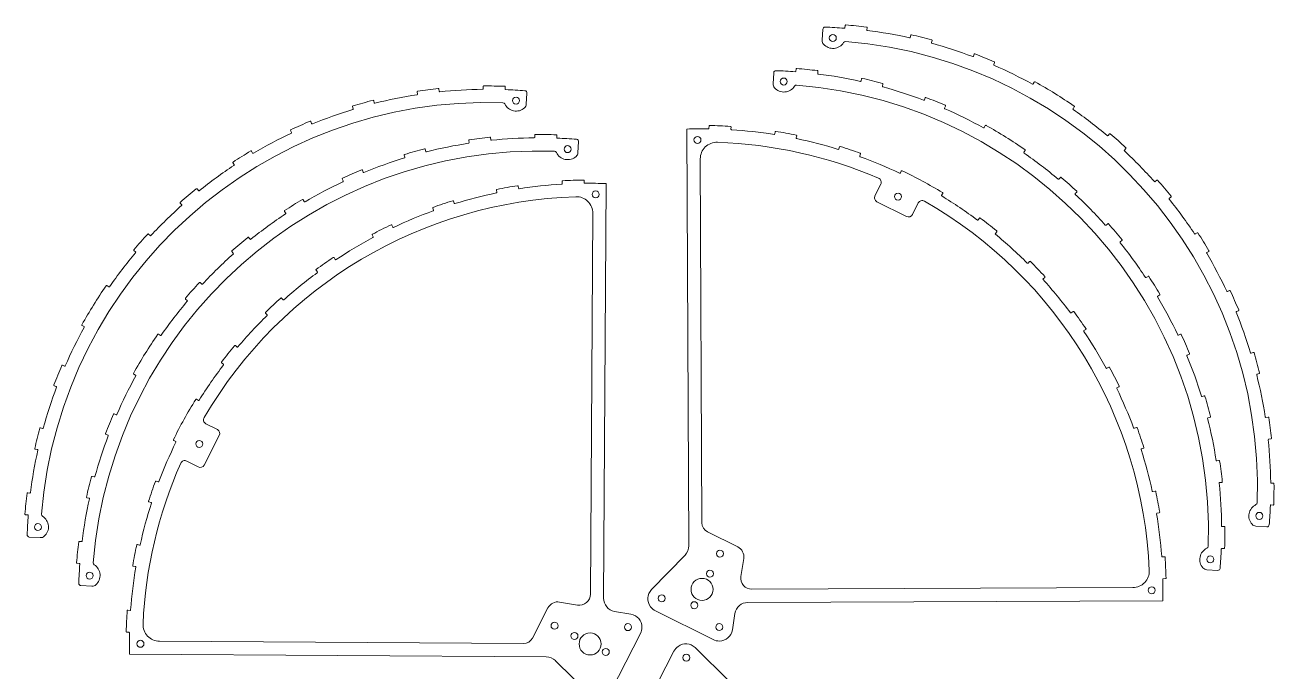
# Model space of a CAD drawing. Header units: millimetres. Extents: x 18 to 592, y 9 to 593.
# Drawn here: x 25 to 592, y 300 to 593 of the extents above; entities that cross this region are included whole.
import ezdxf

# ---------------------------------------------------------------- set-up
doc = ezdxf.new("R2010")
doc.units = ezdxf.units.MM

msp = doc.modelspace()

# ---------------------------------------------------------------- linework, layer by layer
at = {"color": 1, "linetype": 'Continuous', "lineweight": 0}
for p, q in [((387.48, 591.25), (387.19, 586.23)), ((397.62, 592.94), (397.54, 591.95)), ((407.43, 590.96), (407.55, 591.95)), ((427.38, 588.52), (427.16, 587.54)), ((436.81, 585.15), (437.07, 586.12)), ((456.21, 579.9), (455.85, 578.96)), ((375.34, 573.16), (375.26, 572.17)), ((465.06, 575.22), (465.46, 576.14)), ((365.2, 571.47), (364.91, 566.45)), ((385.15, 571.18), (385.27, 572.17)), ((405.1, 568.74), (404.88, 567.76)), ((483.51, 567.25), (483.03, 566.37)), ((203.29, 562.78), (203.44, 561.79)), ((213.3, 563.07), (213.19, 564.07)), ((233.28, 565.22), (233.29, 564.22)), ((243.23, 564.08), (243.27, 565.08)), ((252.86, 557.22), (253.14, 562.25)), ((414.53, 565.37), (414.79, 566.34)), ((173.95, 556.09), (174.24, 555.13)), ((183.82, 557.8), (183.57, 558.77)), ((433.93, 560.12), (433.57, 559.18)), ((442.78, 555.44), (443.18, 556.36)), ((501.08, 555.15), (501.65, 555.98)), ((145.87, 545.28), (146.29, 544.37)), ((155.39, 548.38), (155.01, 549.31)), ((325.8, 545.92), (326.59, 356.65)), ((335.82, 547.25), (335.8, 546.25)), ((345.73, 545.87), (345.8, 546.87)), ((365.79, 544.66), (365.64, 543.67)), ((461.23, 547.47), (460.75, 546.59)), ((226.73, 540.74), (226.88, 539.75)), ((236.74, 541.03), (236.63, 542.03)), ((256.72, 543.18), (256.73, 542.18)), ((266.67, 542.04), (266.71, 543.04)), ((276.3, 535.18), (276.59, 540.2)), ((375.41, 541.87), (375.62, 542.85)), ((517.61, 543.73), (516.96, 542.96)), ((128.6, 535), (128.09, 535.87)), ((197.39, 534.05), (197.68, 533.09)), ((207.26, 535.76), (207.01, 536.73)), ((395.09, 537.81), (394.8, 536.85)), ((404.22, 533.68), (404.56, 534.62)), ((478.8, 535.38), (479.37, 536.2)), ((524.39, 536.36), (525.08, 537.09)), ((119.62, 530.57), (120.17, 529.74)), ((331.85, 532.38), (332.55, 367.1)), ((169.31, 523.24), (169.74, 522.33)), ((178.83, 526.34), (178.45, 527.27)), ((269.15, 522.15), (269.21, 521.15)), ((279.14, 521.52), (279.13, 522.52)), ((423.12, 526.85), (422.69, 525.95)), ((495.33, 523.95), (494.68, 523.18)), ((539.13, 522.69), (538.38, 522.03)), ((103.98, 517.94), (103.36, 518.72)), ((239.32, 518.19), (239.52, 517.22)), ((249.3, 518.99), (249.15, 519.98)), ((287.96, 332.83), (289.15, 521.16)), ((411.16, 515.59), (413.78, 520.84)), ((441.39, 515.85), (441.91, 516.71)), ((502.11, 516.58), (502.8, 517.31)), ((95.73, 512.28), (96.39, 511.53)), ((152.04, 512.96), (151.53, 513.82)), ((220.13, 512.24), (219.83, 513.19)), ((425.52, 506.19), (412.05, 512.91)), ((430.83, 512.34), (428.21, 507.09)), ((544.79, 514.43), (545.57, 515.06)), ((143.06, 508.53), (143.61, 507.7)), ((210.36, 510.03), (210.7, 509.08)), ((281.97, 334.63), (283.06, 507.64)), ((458.59, 505.45), (457.99, 504.65)), ((192.21, 501.39), (191.78, 502.3)), ((465.81, 498.52), (466.45, 499.29)), ((516.85, 502.91), (516.1, 502.25)), ((82.06, 497.54), (81.33, 498.23)), ((127.43, 495.9), (126.8, 496.68)), ((182.86, 497.81), (183.33, 496.93)), ((522.51, 494.66), (523.29, 495.28)), ((557.42, 498.8), (556.59, 498.25)), ((74.69, 490.76), (75.46, 490.11)), ((119.17, 490.23), (119.83, 489.49)), ((561.85, 489.82), (562.71, 490.33)), ((166.13, 486.68), (165.58, 487.51)), ((481.35, 485.77), (480.64, 485.06)), ((157.39, 481.8), (157.98, 480.99)), ((487.51, 477.88), (488.25, 478.55)), ((535.14, 479.02), (534.31, 478.47)), ((63.26, 474.23), (62.44, 474.8)), ((105.5, 475.5), (104.77, 476.19)), ((572.13, 472.55), (571.22, 472.12)), ((98.14, 468.72), (98.9, 468.07)), ((142.41, 468.39), (141.75, 469.14)), ((539.58, 470.04), (540.44, 470.55)), ((134.45, 462.31), (135.15, 461.6)), ((501.07, 463.05), (500.27, 462.45)), ((575.23, 463.03), (576.16, 463.41)), ((51.17, 456.66), (52.05, 456.18)), ((506.04, 454.35), (506.87, 454.91)), ((86.71, 452.19), (85.89, 452.76)), ((549.85, 452.77), (548.94, 452.35)), ((121.55, 446.91), (120.78, 447.55)), ((552.95, 443.25), (553.88, 443.63)), ((582.94, 444.47), (581.98, 444.18)), ((43.2, 438.21), (42.28, 438.61)), ((114.54, 439.76), (115.33, 439.15)), ((517.35, 437.74), (516.47, 437.26)), ((74.61, 434.62), (75.49, 434.14)), ((584.65, 434.6), (585.62, 434.85)), ((38.52, 429.36), (39.46, 429)), ((521.03, 428.43), (521.93, 428.86)), ((103.96, 422.67), (103.11, 423.2)), ((560.66, 424.69), (559.7, 424.4)), ((66.64, 416.17), (65.73, 416.57)), ((562.37, 414.82), (563.34, 415.07)), ((589.63, 415.13), (588.64, 414.98)), ((33.27, 409.96), (32.3, 410.22)), ((107.35, 412.07), (112.58, 409.39)), ((529.86, 410.37), (528.92, 410.02)), ((61.97, 407.32), (62.9, 406.96)), ((92.77, 404.51), (93.67, 404.08)), ((113.45, 406.7), (106.59, 393.31)), ((589.92, 405.12), (590.92, 405.23)), ((29.9, 400.53), (30.88, 400.31)), ((532.17, 400.63), (533.12, 400.93)), ((103.9, 392.44), (98.68, 395.11)), ((567.35, 395.35), (566.36, 395.2)), ((56.71, 387.92), (55.74, 388.18)), ((85.74, 385.69), (84.8, 386.04)), ((27.46, 380.58), (26.47, 380.7)), ((538.33, 381.5), (537.35, 381.28)), ((567.64, 385.34), (568.64, 385.45)), ((592.07, 385.14), (591.07, 385.13)), ((53.34, 378.49), (54.32, 378.27)), ((81.52, 376.61), (82.47, 376.3)), ((590.93, 375.19), (591.93, 375.15)), ((25.48, 370.77), (26.47, 370.69)), ((539.23, 371.52), (540.22, 371.69)), ((335.09, 363.01), (348.85, 356.15)), ((569.79, 365.36), (568.79, 365.35)), ((584.07, 365.56), (589.09, 365.27)), ((27.17, 360.63), (32.19, 360.34)), ((50.9, 358.54), (49.91, 358.66)), ((77.25, 356.97), (76.27, 357.18)), ((324.91, 352.46), (309.73, 336.73)), ((542.6, 351.71), (541.6, 351.64)), ((568.65, 355.41), (569.65, 355.37)), ((48.92, 348.73), (49.91, 348.65)), ((74.36, 347.38), (75.35, 347.21)), ((351.56, 350.89), (350.26, 342.71)), ((542.07, 341.71), (543.07, 341.73)), ((561.8, 345.78), (566.82, 345.5)), ((50.62, 338.59), (55.64, 338.3)), ((355.22, 336.92), (528.23, 337.65)), ((267.97, 331.11), (276.14, 329.73)), ((353.48, 330.92), (541.81, 331.7)), ((72.94, 327.33), (71.94, 327.41)), ((255.67, 314.77), (262.68, 328.46)), ((300.35, 325.62), (292.96, 326.87)), ((311.5, 327.09), (337.64, 314.06)), ((346.4, 318.45), (347.58, 325.86)), ((71.45, 317.43), (72.45, 317.4)), ((86.28, 313.31), (251.56, 312.27)), ((291.35, 290.81), (304.65, 316.81)), ((72.69, 307.4), (261.94, 306.21)), ((319.86, 308.74), (306.55, 282.74)), ((345.09, 295.07), (329.52, 310.41)), ((266.12, 304.48), (281.69, 289.14))]:
    msp.add_line(p, q, dxfattribs=at)
for centre, radius in [((392.02, 587.27), 1.59), ((369.74, 567.5), 1.59), ((248.18, 558.82), 1.59), ((330.58, 540.97), 1.59), ((271.62, 536.78), 1.59), ((284.35, 516.22), 1.59), ((421.62, 515.23), 1.59), ((104.37, 402.9), 1.59), ((585.67, 370.24), 1.59), ((31.14, 365.17), 1.59), ((340.78, 353.08), 1.59), ((563.39, 350.46), 1.59), ((54.59, 343.13), 1.59), ((332.67, 336.83), 5), ((336.24, 343.99), 1.59), ((536.83, 336.45), 1.59), ((314.33, 332.78), 1.59), ((329.1, 329.67), 1.59), ((265.67, 320.36), 1.59), ((299, 319.71), 1.59), ((340.47, 319.74), 1.59), ((77.68, 312.13), 1.59), ((274.71, 315.73), 1.59), ((281.83, 312.08), 5), ((288.95, 308.44), 1.59), ((325.51, 305.85), 1.59)]:
    msp.add_circle(centre, radius, dxfattribs=at)
for centre, radius, start, end in [((388.48, 591.19), 1, 88.1161, 176.74), ((381.63, 383.1), 209.2, 85.7128, 88.1161), ((397.29, 591.97), 0.25, 265.7128, 355.6444), ((397.86, 592.92), 0.25, 85.5764, 175.6444), ((381.63, 383.1), 210.7, 82.9929, 85.5764), ((407.31, 591.98), 0.25, 352.9249, 82.9929), ((407.68, 590.93), 0.25, 172.9249, 262.8565), ((381.63, 383.1), 209.2, 77.5136, 82.8565), ((389.69, 586.08), 2.5, 176.74, 221.74), ((392.08, 588.21), 5.7, 221.74, 327.9843), ((397.76, 584.66), 1, 85.4267, 147.9843), ((381.63, 383.1), 203.2, 358.0533, 85.4267), ((426.92, 587.6), 0.25, 257.5136, 347.4452), ((427.62, 588.46), 0.25, 77.3771, 167.4452), ((381.63, 383.1), 210.7, 74.7937, 77.3771), ((437.05, 585.09), 0.25, 164.7256, 254.6572), ((436.83, 586.18), 0.25, 344.7256, 74.7937), ((381.63, 383.1), 209.2, 69.3143, 74.6572), ((455.62, 579.05), 0.25, 249.3143, 339.2459), ((456.44, 579.81), 0.25, 69.1779, 159.2459), ((381.63, 383.1), 210.7, 66.5944, 69.1779), ((375.59, 573.15), 0.25, 85.5764, 175.6444), ((359.35, 363.32), 210.7, 82.9929, 85.5764), ((465.29, 575.12), 0.25, 156.5264, 246.458), ((381.63, 383.1), 209.2, 61.1151, 66.458), ((465.23, 576.23), 0.25, 336.5264, 66.5944), ((366.2, 571.41), 1, 88.1161, 176.74), ((359.35, 363.32), 209.2, 85.7128, 88.1161), ((375.01, 572.19), 0.25, 265.7128, 355.6444), ((385.03, 572.2), 0.25, 352.9249, 82.9929), ((385.4, 571.15), 0.25, 172.9249, 262.8565), ((359.35, 363.32), 209.2, 77.5136, 82.8565), ((404.64, 567.82), 0.25, 257.5136, 347.4452), ((405.34, 568.69), 0.25, 77.3771, 167.4452), ((359.35, 363.32), 210.7, 74.7937, 77.3771), ((483.73, 567.13), 0.25, 60.9786, 151.0467), ((381.63, 383.1), 210.7, 55.2984, 60.9786), ((235.32, 354.78), 209.2, 98.8228, 104.1657), ((203.19, 561.75), 0.25, 278.8228, 8.7544), ((203.53, 562.82), 0.25, 98.6863, 188.7544), ((235.32, 354.78), 210.7, 96.1029, 98.6863), ((212.94, 564.04), 0.25, 6.0348, 96.1029), ((213.55, 563.1), 0.25, 186.0348, 275.9664), ((235.32, 354.78), 209.2, 90.6235, 95.9664), ((233.04, 564.22), 0.25, 270.6235, 0.5551), ((233.53, 565.23), 0.25, 90.4871, 180.5551), ((235.32, 354.78), 210.7, 87.9036, 90.4871), ((243.02, 565.09), 0.25, 357.8356, 87.9036), ((243.48, 564.07), 0.25, 177.8356, 267.7672), ((235.32, 354.78), 209.2, 85.3639, 87.7672), ((252.15, 562.3), 1, 356.74, 85.3639), ((367.41, 566.3), 2.5, 176.74, 221.74), ((369.8, 568.43), 5.7, 221.74, 327.9843), ((375.48, 564.88), 1, 85.4267, 147.9843), ((359.35, 363.32), 203.2, 358.0533, 85.4267), ((414.77, 565.31), 0.25, 164.7256, 254.6572), ((414.55, 566.4), 0.25, 344.7256, 74.7937), ((359.35, 363.32), 209.2, 69.3143, 74.6572), ((482.81, 566.49), 0.25, 241.1151, 331.0467), ((235.32, 354.78), 203.2, 88.0533, 175.4267), ((174.19, 556.16), 0.25, 106.8856, 196.9536), ((235.32, 354.78), 210.7, 104.3021, 106.8856), ((183.33, 558.71), 0.25, 14.2341, 104.3021), ((184.06, 557.86), 0.25, 194.2341, 284.1657), ((242.19, 556.87), 1, 25.4957, 88.0533), ((248.23, 559.75), 5.7, 205.4957, 311.74), ((250.36, 557.37), 2.5, 311.74, 356.74), ((433.34, 559.27), 0.25, 249.3143, 339.2459), ((434.16, 560.03), 0.25, 69.1779, 159.2459), ((359.35, 363.32), 210.7, 66.5944, 69.1779), ((442.95, 556.46), 0.25, 336.5264, 66.5944), ((501.44, 556.12), 0.25, 325.2304, 55.2984), ((235.32, 354.78), 209.2, 107.022, 112.3649), ((174, 555.06), 0.25, 287.022, 16.9536), ((443.01, 555.34), 0.25, 156.5264, 246.458), ((359.35, 363.32), 209.2, 61.1151, 66.458), ((501.28, 555.01), 0.25, 145.2304, 235.162), ((381.63, 383.1), 209.2, 49.8191, 55.162), ((146.1, 545.38), 0.25, 115.0848, 205.1529), ((235.32, 354.78), 210.7, 112.5014, 115.0848), ((154.78, 549.21), 0.25, 22.4333, 112.5014), ((155.62, 548.48), 0.25, 202.4333, 292.3649), ((332.67, 336.83), 209.2, 89.2128, 91.8835), ((335.55, 546.26), 0.25, 269.2128, 359.1444), ((336.07, 547.25), 0.25, 89.0764, 179.1444), ((332.67, 336.83), 210.7, 86.4929, 89.0764), ((345.55, 546.88), 0.25, 356.4249, 86.4929), ((345.98, 545.85), 0.25, 176.4249, 266.3565), ((332.67, 336.83), 209.2, 81.0136, 86.3565), ((366.04, 544.62), 0.25, 80.8771, 170.9452), ((332.67, 336.83), 210.7, 78.2937, 80.8771), ((460.53, 546.71), 0.25, 241.1151, 331.0467), ((461.45, 547.35), 0.25, 60.9786, 151.0467), ((359.35, 363.32), 210.7, 55.2984, 60.9786), ((235.32, 354.78), 209.2, 115.2213, 120.5642), ((146.07, 544.27), 0.25, 295.2213, 25.1529), ((258.76, 332.74), 209.2, 98.8228, 104.1657), ((226.63, 539.71), 0.25, 278.8228, 8.7544), ((226.98, 540.78), 0.25, 98.6863, 188.7544), ((258.76, 332.74), 210.7, 96.1029, 98.6863), ((236.39, 542), 0.25, 6.0348, 96.1029), ((236.99, 541.06), 0.25, 186.0348, 275.9664), ((258.76, 332.74), 209.2, 90.6235, 95.9664), ((256.48, 542.18), 0.25, 270.6235, 0.5551), ((256.97, 543.18), 0.25, 90.4871, 180.5551), ((258.76, 332.74), 210.7, 87.9036, 90.4871), ((266.46, 543.05), 0.25, 357.8356, 87.9036), ((266.92, 542.03), 0.25, 177.8356, 267.7672), ((258.76, 332.74), 209.2, 85.3639, 87.7672), ((275.59, 540.26), 1, 356.74, 85.3639), ((339.35, 532.41), 7.5, 88.0437, 180.24), ((332.67, 336.83), 203.2, 66.7838, 88.0437), ((365.39, 543.71), 0.25, 261.0136, 350.9452), ((375.66, 541.82), 0.25, 168.2256, 258.1572), ((375.37, 542.9), 0.25, 348.2256, 78.2937), ((332.67, 336.83), 209.2, 72.8143, 78.1572), ((516.77, 543.12), 0.25, 229.8191, 319.7507), ((517.8, 543.56), 0.25, 49.6826, 139.7507), ((381.63, 383.1), 210.7, 47.0992, 49.6826), ((258.76, 332.74), 203.2, 88.0533, 175.4267), ((235.32, 354.78), 210.7, 120.7007, 123.2841), ((127.87, 535.74), 0.25, 30.6326, 120.7007), ((128.81, 535.13), 0.25, 210.6326, 300.5642), ((197.63, 534.12), 0.25, 106.8856, 196.9536), ((197.45, 533.02), 0.25, 287.022, 16.9536), ((258.76, 332.74), 210.7, 104.3021, 106.8856), ((206.77, 536.67), 0.25, 14.2341, 104.3021), ((207.5, 535.82), 0.25, 194.2341, 284.1657), ((265.63, 534.83), 1, 25.4957, 88.0533), ((271.67, 537.71), 5.7, 205.4957, 311.74), ((273.8, 535.33), 2.5, 311.74, 356.74), ((394.56, 536.93), 0.25, 252.8143, 342.7459), ((395.33, 537.73), 0.25, 72.6779, 162.7459), ((332.67, 336.83), 210.7, 70.0944, 72.6779), ((404.45, 533.59), 0.25, 160.0264, 249.958), ((332.67, 336.83), 209.2, 64.6151, 69.958), ((404.33, 534.7), 0.25, 340.0264, 70.0944), ((479, 535.23), 0.25, 145.2304, 235.162), ((359.35, 363.32), 209.2, 49.8191, 55.162), ((479.16, 536.34), 0.25, 325.2304, 55.2984), ((524.58, 536.19), 0.25, 137.0311, 226.9627), ((381.63, 383.1), 209.2, 41.6198, 46.9627), ((524.89, 537.26), 0.25, 317.0311, 47.0992), ((235.32, 354.78), 209.2, 123.4205, 128.7635), ((119.82, 530.71), 0.25, 123.2841, 213.3521), ((119.96, 529.6), 0.25, 303.4205, 33.3521), ((258.76, 332.74), 210.7, 112.5014, 115.0848), ((178.22, 527.17), 0.25, 22.4333, 112.5014), ((258.76, 332.74), 209.2, 107.022, 112.3649), ((258.76, 332.74), 209.2, 115.2213, 120.5642), ((169.54, 523.34), 0.25, 115.0848, 205.1529), ((169.51, 522.23), 0.25, 295.2213, 25.1529), ((179.06, 526.44), 0.25, 202.4333, 292.3649), ((269.4, 522.17), 0.25, 93.3871, 183.4551), ((281.83, 312.08), 210.7, 90.8036, 93.3871), ((278.88, 522.51), 0.25, 0.7356, 90.8036), ((411.99, 521.74), 2, 333.5, 66.7838), ((422.46, 526.06), 0.25, 244.6151, 334.5467), ((423.35, 526.74), 0.25, 64.4786, 154.5467), ((332.67, 336.83), 210.7, 58.7984, 64.4786), ((494.49, 523.34), 0.25, 229.8191, 319.7507), ((495.52, 523.78), 0.25, 49.6826, 139.7507), ((359.35, 363.32), 210.7, 47.0992, 49.6826), ((538.21, 522.21), 0.25, 221.6198, 311.5514), ((539.29, 522.5), 0.25, 41.4833, 131.5514), ((381.63, 383.1), 210.7, 38.8999, 41.4833), ((235.32, 354.78), 210.7, 128.8999, 131.4833), ((103.16, 518.56), 0.25, 38.8318, 128.8999), ((104.18, 518.1), 0.25, 218.8318, 308.7635), ((281.83, 312.08), 209.2, 101.7228, 107.0657), ((239.57, 518.25), 0.25, 101.5863, 191.6544), ((239.28, 517.17), 0.25, 281.7228, 11.6544), ((281.83, 312.08), 210.7, 99.0029, 101.5863), ((248.9, 519.94), 0.25, 8.9348, 99.0029), ((249.55, 519.03), 0.25, 188.9348, 278.8664), ((281.83, 312.08), 209.2, 93.5235, 98.8664), ((268.96, 521.14), 0.25, 273.5235, 3.4551), ((279.39, 521.52), 0.25, 180.7356, 270.6672), ((281.83, 312.08), 209.2, 87.9965, 90.6672), ((441.7, 516.84), 0.25, 328.7304, 58.7984), ((502.3, 516.41), 0.25, 137.0311, 226.9627), ((359.35, 363.32), 209.2, 41.6198, 46.9627), ((502.61, 517.48), 0.25, 317.0311, 47.0992), ((235.32, 354.78), 209.2, 131.6198, 136.9627), ((95.91, 512.44), 0.25, 131.4833, 221.5514), ((96.2, 511.36), 0.25, 311.6198, 41.5514), ((281.83, 312.08), 203.2, 91.8363, 149.6162), ((258.76, 332.74), 210.7, 120.7007, 123.2841), ((151.31, 513.7), 0.25, 30.6326, 120.7007), ((152.25, 513.09), 0.25, 210.6326, 300.5642), ((281.83, 312.08), 210.7, 107.2021, 109.7856), ((219.59, 513.12), 0.25, 17.1341, 107.2021), ((220.37, 512.31), 0.25, 197.1341, 287.0657), ((275.56, 507.68), 7.5, 359.64, 91.8363), ((412.95, 514.7), 2, 153.5, 243.5), ((432.61, 511.45), 2, 60.2162, 153.5), ((332.67, 336.83), 203.2, 2.4363, 60.2162), ((441.61, 515.72), 0.25, 148.7304, 238.662), ((332.67, 336.83), 209.2, 53.3191, 58.662), ((544.95, 514.24), 0.25, 128.8318, 218.7635), ((381.63, 383.1), 209.2, 33.4205, 38.7635), ((545.41, 515.26), 0.25, 308.8318, 38.8999), ((258.76, 332.74), 209.2, 123.4205, 128.7635), ((143.27, 508.67), 0.25, 123.2841, 213.3521), ((143.4, 507.56), 0.25, 303.4205, 33.3521), ((281.83, 312.08), 209.2, 109.922, 115.2649), ((210.6, 510.11), 0.25, 109.7856, 199.8536), ((210.46, 509), 0.25, 289.922, 19.8536), ((426.42, 507.98), 2, 243.5, 333.5), ((458.79, 505.3), 0.25, 53.1826, 143.2507), ((332.67, 336.83), 210.7, 50.5992, 53.1826), ((281.83, 312.08), 210.7, 115.4014, 117.9848), ((191.56, 502.19), 0.25, 25.3333, 115.4014), ((192.44, 501.5), 0.25, 205.3333, 295.2649), ((457.79, 504.8), 0.25, 233.3191, 323.2507), ((466.25, 499.45), 0.25, 320.5311, 50.5992), ((515.93, 502.44), 0.25, 221.6198, 311.5514), ((517.01, 502.72), 0.25, 41.4833, 131.5514), ((359.35, 363.32), 210.7, 38.8999, 41.4833), ((235.32, 354.78), 210.7, 137.0992, 139.6826), ((81.16, 498.04), 0.25, 47.0311, 137.0992), ((82.23, 497.73), 0.25, 227.0311, 316.9627), ((258.76, 332.74), 210.7, 128.8999, 131.4833), ((126.61, 496.52), 0.25, 38.8318, 128.8999), ((127.62, 496.06), 0.25, 218.8318, 308.7635), ((281.83, 312.08), 209.2, 118.1213, 123.4642), ((183.08, 497.93), 0.25, 117.9848, 208.0529), ((183.11, 496.81), 0.25, 298.1213, 28.0529), ((466, 498.36), 0.25, 140.5311, 230.4627), ((332.67, 336.83), 209.2, 45.1198, 50.4627), ((522.67, 494.46), 0.25, 128.8318, 218.7635), ((359.35, 363.32), 209.2, 33.4205, 38.7635), ((523.14, 495.48), 0.25, 308.8318, 38.8999), ((556.45, 498.46), 0.25, 213.4205, 303.3521), ((557.56, 498.59), 0.25, 33.2841, 123.3521), ((381.63, 383.1), 210.7, 30.7007, 33.2841), ((235.32, 354.78), 209.2, 139.8191, 145.162), ((74.86, 490.95), 0.25, 139.6826, 229.7507), ((75.3, 489.92), 0.25, 319.8191, 49.7507), ((258.76, 332.74), 209.2, 131.6198, 136.9627), ((119.36, 490.4), 0.25, 131.4833, 221.5514), ((119.65, 489.32), 0.25, 311.6198, 41.5514), ((561.98, 489.61), 0.25, 120.6326, 210.5642), ((381.63, 383.1), 209.2, 25.2213, 30.5642), ((562.59, 490.55), 0.25, 300.6326, 30.7007), ((157.59, 481.94), 0.25, 126.1841, 216.2521), ((281.83, 312.08), 210.7, 123.6007, 126.1841), ((165.37, 487.37), 0.25, 33.5326, 123.6007), ((166.34, 486.81), 0.25, 213.5326, 303.4642), ((480.47, 485.24), 0.25, 225.1198, 315.0514), ((481.53, 485.6), 0.25, 44.9833, 135.0514), ((332.67, 336.83), 210.7, 42.3999, 44.9833), ((281.83, 312.08), 209.2, 126.3205, 131.6635), ((157.77, 480.84), 0.25, 306.3205, 36.2521), ((487.68, 477.69), 0.25, 132.3318, 222.2635), ((332.67, 336.83), 209.2, 36.9205, 42.2635), ((488.08, 478.73), 0.25, 312.3318, 42.3999), ((534.17, 478.68), 0.25, 213.4205, 303.3521), ((535.28, 478.82), 0.25, 33.2841, 123.3521), ((359.35, 363.32), 210.7, 30.7007, 33.2841), ((235.32, 354.78), 210.7, 145.2984, 150.9786), ((62.3, 474.59), 0.25, 55.2304, 145.2984), ((63.41, 474.43), 0.25, 235.2304, 325.162), ((258.76, 332.74), 210.7, 137.0992, 139.6826), ((104.6, 476), 0.25, 47.0311, 137.0992), ((105.67, 475.69), 0.25, 227.0311, 316.9627), ((540.31, 470.77), 0.25, 300.6326, 30.7007), ((571.12, 472.35), 0.25, 205.2213, 295.1529), ((572.23, 472.32), 0.25, 25.0848, 115.1529), ((381.63, 383.1), 210.7, 22.5014, 25.0848), ((258.76, 332.74), 209.2, 139.8191, 145.162), ((98.3, 468.91), 0.25, 139.6826, 229.7507), ((98.74, 467.88), 0.25, 319.8191, 49.7507), ((281.83, 312.08), 210.7, 131.7999, 134.3833), ((141.56, 468.97), 0.25, 41.7318, 131.7999), ((142.6, 468.56), 0.25, 221.7318, 311.6635), ((539.7, 469.83), 0.25, 120.6326, 210.5642), ((359.35, 363.32), 209.2, 25.2213, 30.5642), ((281.83, 312.08), 209.2, 134.5198, 139.8627), ((134.63, 462.49), 0.25, 134.3833, 224.4514), ((134.98, 461.42), 0.25, 314.5198, 44.4514), ((500.12, 462.65), 0.25, 216.9205, 306.8521), ((501.22, 462.85), 0.25, 36.7841, 126.8521), ((332.67, 336.83), 210.7, 34.2007, 36.7841), ((575.33, 462.8), 0.25, 112.4333, 202.3649), ((381.63, 383.1), 209.2, 17.022, 22.3649), ((576.06, 463.64), 0.25, 292.4333, 22.5014), ((235.32, 354.78), 209.2, 151.1151, 156.458), ((51.29, 456.88), 0.25, 150.9786, 241.0467), ((51.92, 455.96), 0.25, 331.1151, 61.0467), ((506.18, 454.15), 0.25, 124.1326, 214.0642), ((332.67, 336.83), 209.2, 28.7213, 34.0642), ((506.73, 455.12), 0.25, 304.1326, 34.2007), ((258.76, 332.74), 210.7, 145.2984, 150.9786), ((85.74, 452.55), 0.25, 55.2304, 145.2984), ((86.85, 452.39), 0.25, 235.2304, 325.162), ((548.84, 452.57), 0.25, 205.2213, 295.1529), ((549.95, 452.54), 0.25, 25.0848, 115.1529), ((359.35, 363.32), 210.7, 22.5014, 25.0848), ((281.83, 312.08), 210.7, 139.9992, 142.5826), ((120.62, 447.36), 0.25, 49.9311, 139.9992), ((121.71, 447.1), 0.25, 229.9311, 319.8627), ((553.05, 443.02), 0.25, 112.4333, 202.3649), ((359.35, 363.32), 209.2, 17.022, 22.3649), ((553.78, 443.86), 0.25, 292.4333, 22.5014), ((581.91, 444.42), 0.25, 197.022, 286.9536), ((583.01, 444.23), 0.25, 16.8856, 106.9536), ((381.63, 383.1), 210.7, 14.3021, 16.8856), ((235.32, 354.78), 210.7, 156.5944, 159.1779), ((42.18, 438.38), 0.25, 66.5264, 156.5944), ((43.3, 438.44), 0.25, 246.5264, 336.458), ((281.83, 312.08), 209.2, 142.7191, 148.062), ((114.69, 439.96), 0.25, 142.5826, 232.6507), ((115.18, 438.95), 0.25, 322.7191, 52.6507), ((516.35, 437.48), 0.25, 208.7213, 298.6529), ((517.47, 437.52), 0.25, 28.5848, 118.6529), ((332.67, 336.83), 210.7, 26.0014, 28.5848), ((258.76, 332.74), 209.2, 151.1151, 156.458), ((74.73, 434.84), 0.25, 150.9786, 241.0467), ((75.37, 433.92), 0.25, 331.1151, 61.0467), ((584.71, 434.36), 0.25, 104.2341, 194.1657), ((381.63, 383.1), 209.2, 8.8228, 14.1657), ((585.56, 435.09), 0.25, 284.2341, 14.3021), ((235.32, 354.78), 209.2, 159.3143, 164.6572), ((38.61, 429.59), 0.25, 159.1779, 249.2459), ((39.37, 428.77), 0.25, 339.3143, 69.2459), ((521.14, 428.2), 0.25, 115.9333, 205.8649), ((332.67, 336.83), 209.2, 20.522, 25.8649), ((521.82, 429.09), 0.25, 295.9333, 26.0014), ((281.83, 312.08), 210.7, 148.1984, 153.8786), ((102.98, 422.99), 0.25, 58.1304, 148.1984), ((104.09, 422.88), 0.25, 238.1304, 328.062), ((559.63, 424.64), 0.25, 197.022, 286.9536), ((560.73, 424.45), 0.25, 16.8856, 106.9536), ((359.35, 363.32), 210.7, 14.3021, 16.8856), ((258.76, 332.74), 210.7, 156.5944, 159.1779), ((65.63, 416.34), 0.25, 66.5264, 156.5944), ((66.74, 416.4), 0.25, 246.5264, 336.458), ((108.27, 413.85), 2, 149.6162, 242.9), ((562.43, 414.58), 0.25, 104.2341, 194.1657), ((359.35, 363.32), 209.2, 8.8228, 14.1657), ((563.28, 415.31), 0.25, 284.2341, 14.3021), ((588.6, 415.23), 0.25, 188.8228, 278.7544), ((589.67, 414.88), 0.25, 8.6863, 98.7544), ((381.63, 383.1), 210.7, 6.1029, 8.6863), ((235.32, 354.78), 210.7, 164.7937, 167.3771), ((32.24, 409.98), 0.25, 74.7256, 164.7937), ((33.33, 410.2), 0.25, 254.7256, 344.6572), ((111.67, 407.61), 2, 332.9, 62.9), ((528.83, 410.25), 0.25, 200.522, 290.4536), ((529.94, 410.14), 0.25, 20.3856, 110.4536), ((332.67, 336.83), 210.7, 17.8021, 20.3856), ((258.76, 332.74), 209.2, 159.3143, 164.6572), ((62.05, 407.55), 0.25, 159.1779, 249.2459), ((62.81, 406.73), 0.25, 339.3143, 69.2459), ((281.83, 312.08), 209.2, 154.0151, 159.358), ((92.88, 404.74), 0.25, 153.8786, 243.9467), ((93.56, 403.85), 0.25, 334.0151, 63.9467), ((589.95, 404.87), 0.25, 96.0348, 185.9664), ((381.63, 383.1), 209.2, 0.6235, 5.9664), ((590.89, 405.48), 0.25, 276.0348, 6.1029), ((235.32, 354.78), 209.2, 167.5136, 172.8565), ((29.95, 400.77), 0.25, 167.3771, 257.4452), ((30.82, 400.07), 0.25, 347.5136, 77.4452), ((532.25, 400.39), 0.25, 107.7341, 197.6657), ((332.67, 336.83), 209.2, 12.3228, 17.6657), ((533.05, 401.17), 0.25, 287.7341, 17.8021), ((281.83, 312.08), 203.2, 156.1838, 177.4437), ((97.77, 393.33), 2, 62.9, 156.1838), ((104.81, 394.22), 2, 242.9, 332.9), ((566.33, 395.45), 0.25, 188.8228, 278.7544), ((567.39, 395.11), 0.25, 8.6863, 98.7544), ((359.35, 363.32), 210.7, 6.1029, 8.6863), ((258.76, 332.74), 210.7, 164.7937, 167.3771), ((55.68, 387.94), 0.25, 74.7256, 164.7937), ((56.77, 388.16), 0.25, 254.7256, 344.6572), ((281.83, 312.08), 210.7, 159.4944, 162.0779), ((84.72, 385.8), 0.25, 69.4264, 159.4944), ((85.83, 385.92), 0.25, 249.4264, 339.358), ((568.61, 385.7), 0.25, 276.0348, 6.1029), ((235.32, 354.78), 210.7, 172.9929, 175.5764), ((26.44, 380.46), 0.25, 82.9249, 172.9929), ((27.49, 380.83), 0.25, 262.9249, 352.8565), ((537.3, 381.53), 0.25, 192.3228, 282.2544), ((538.38, 381.25), 0.25, 12.1863, 102.2544), ((332.67, 336.83), 210.7, 9.6029, 12.1863), ((567.67, 385.09), 0.25, 96.0348, 185.9664), ((359.35, 363.32), 209.2, 0.6235, 5.9664), ((591.07, 385.38), 0.25, 180.6235, 270.5551), ((592.08, 384.89), 0.25, 0.4871, 90.5551), ((381.63, 383.1), 210.7, 357.9036, 0.4871), ((258.76, 332.74), 209.2, 167.5136, 172.8565), ((53.4, 378.73), 0.25, 167.3771, 257.4452), ((54.26, 378.03), 0.25, 347.5136, 77.4452), ((281.83, 312.08), 209.2, 162.2143, 167.5572), ((81.59, 376.84), 0.25, 162.0779, 252.1459), ((82.39, 376.06), 0.25, 342.2143, 72.1459), ((586.6, 370.19), 5.7, 115.4957, 221.74), ((583.72, 376.23), 1, 295.4957, 358.0533), ((381.63, 383.1), 209.2, 355.3639, 357.7672), ((590.92, 374.94), 0.25, 87.8356, 177.7672), ((591.94, 375.4), 0.25, 267.8356, 357.9036), ((25.49, 371.02), 0.25, 175.5764, 265.6444), ((235.32, 354.78), 209.2, 175.7128, 178.1161), ((26.45, 370.44), 0.25, 355.7128, 85.6444), ((33.76, 370.91), 1, 175.4267, 237.9843), ((30.21, 365.23), 5.7, 311.74, 57.9843), ((539.27, 371.28), 0.25, 99.5348, 189.4664), ((332.67, 336.83), 209.2, 4.1235, 9.4664), ((540.17, 371.94), 0.25, 279.5348, 9.6029), ((337.13, 367.12), 4.58, 180.24, 243.5), ((568.79, 365.6), 0.25, 180.6235, 270.5551), ((569.8, 365.11), 0.25, 0.4871, 90.5551), ((359.35, 363.32), 210.7, 357.9036, 0.4871), ((584.22, 368.06), 2.5, 221.74, 266.74), ((589.15, 366.27), 1, 266.74, 355.3639), ((27.23, 361.63), 1, 178.1161, 266.74), ((32.34, 362.84), 2.5, 266.74, 311.74), ((258.76, 332.74), 210.7, 172.9929, 175.5764), ((49.88, 358.42), 0.25, 82.9249, 172.9929), ((50.94, 358.79), 0.25, 262.9249, 352.8565), ((281.83, 312.08), 210.7, 167.6937, 170.2771), ((76.22, 356.94), 0.25, 77.6256, 167.6937), ((77.3, 357.21), 0.25, 257.6256, 347.5572), ((320.59, 356.63), 6, 316.0311, 0.24), ((346.62, 351.68), 5, 350.9689, 63.5), ((541.58, 351.89), 0.25, 184.1235, 274.0551), ((542.61, 351.46), 0.25, 3.9871, 94.0551), ((564.32, 350.41), 5.7, 115.4957, 221.74), ((561.44, 356.45), 1, 295.4957, 358.0533), ((359.35, 363.32), 209.2, 355.3639, 357.7672), ((568.64, 355.16), 0.25, 87.8356, 177.7672), ((569.66, 355.62), 0.25, 267.8356, 357.9036), ((48.94, 348.97), 0.25, 175.5764, 265.6444), ((258.76, 332.74), 209.2, 175.7128, 178.1161), ((49.9, 348.4), 0.25, 355.7128, 85.6444), ((57.2, 348.86), 1, 175.4267, 237.9843), ((53.65, 343.19), 5.7, 311.74, 57.9843), ((281.83, 312.08), 209.2, 170.4136, 175.7565), ((74.41, 347.63), 0.25, 170.2771, 260.3452), ((75.31, 346.96), 0.25, 350.4136, 80.3452), ((332.67, 336.83), 210.7, 1.4036, 3.9871), ((561.94, 348.28), 2.5, 221.74, 266.74), ((566.87, 346.49), 1, 266.74, 355.3639), ((355.2, 341.92), 5, 170.9689, 270.24), ((528.2, 345.15), 7.5, 270.24, 2.4363), ((332.67, 336.83), 209.2, 358.5965, 1.2672), ((542.07, 341.46), 0.25, 91.3356, 181.2672), ((543.06, 341.98), 0.25, 271.3356, 1.4036), ((50.67, 339.59), 1, 178.1161, 266.74), ((55.78, 340.8), 2.5, 266.74, 311.74), ((276.97, 334.66), 5, 260.3689, 359.64), ((314.05, 332.57), 6, 136.0311, 216.6355), ((267.13, 326.19), 5, 80.3689, 152.9), ((293.96, 332.79), 6, 179.64, 260.3689), ((314.33, 332.78), 6.35, 216.6355, 243.5), ((353.5, 324.92), 6, 90.24, 170.9689), ((281.83, 312.08), 210.7, 175.8929, 178.4764), ((71.92, 327.16), 0.25, 85.8249, 175.8929), ((72.96, 327.58), 0.25, 265.8249, 355.7565), ((299.35, 319.7), 6, 359.7645, 80.3689), ((71.46, 317.68), 0.25, 178.4764, 268.5444), ((86.33, 320.81), 7.5, 177.4437, 269.64), ((299, 319.71), 6.35, 332.9, 359.7645), ((340.48, 319.39), 6, 270.3645, 350.9689), ((72.44, 317.15), 0.25, 358.6128, 88.5444), ((281.83, 312.08), 209.2, 178.6128, 181.2835), ((251.59, 316.86), 4.58, 269.64, 332.9), ((325.31, 306.13), 6, 45.4311, 126.0355), ((340.47, 319.74), 6.35, 243.5, 270.3645), ((325.51, 305.85), 6.35, 126.0355, 152.9), ((261.91, 300.21), 6, 45.4311, 89.64)]:
    msp.add_arc(centre, radius, start, end, dxfattribs=at)

doc.saveas('drawing.dxf')
